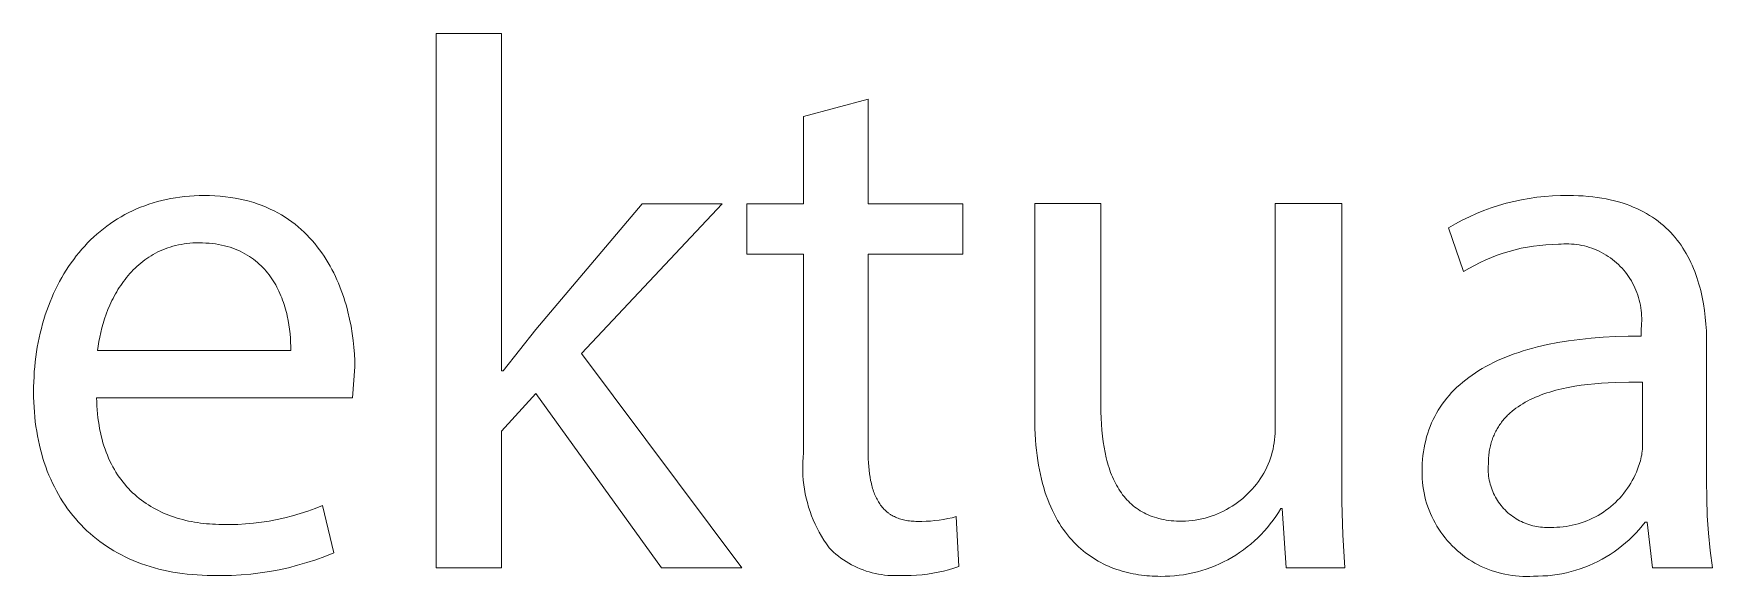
# Model space of a CAD drawing. Header units: millimetres. Extents: x 373 to 3451, y -552 to 1598.
# Drawn here: x 3123.8 to 3192.6, y -500.7 to -478.5 of the extents above; entities that cross this region are included whole.
import ezdxf

# ---------------------------------------------------------------- set-up
doc = ezdxf.new("R2010")
doc.units = ezdxf.units.MM
doc.header["$MEASUREMENT"] = 0
doc.layers.add('Domyślny', color=7, linetype='Continuous', true_color=0x000000)

msp = doc.modelspace()

# ---------------------------------------------------------------- linework, layer by layer
at = {"layer": 'Domyślny', "color": 18, "lineweight": 15, "true_color": 0x000000}
for p, q in [((3140.306, -500.356), (3140.306, -478.475)), ((3140.306, -478.475), (3142.992, -478.475)), ((3142.992, -478.475), (3142.992, -492.29)), ((3155.35, -481.868), (3157.994, -481.161)), ((3157.994, -481.161), (3157.994, -485.445)), ((3155.35, -485.445), (3155.35, -481.868)), ((3129.26, -485.267), (3129.445, -485.23)), ((3129.445, -485.23), (3129.632, -485.197)), ((3129.632, -485.197), (3129.821, -485.17)), ((3129.821, -485.17), (3130.013, -485.147)), ((3130.013, -485.147), (3130.208, -485.129)), ((3130.208, -485.129), (3130.405, -485.116)), ((3130.405, -485.116), (3130.605, -485.108)), ((3130.605, -485.108), (3130.808, -485.106)), ((3130.808, -485.106), (3131.034, -485.109)), ((3131.034, -485.109), (3131.255, -485.118)), ((3131.255, -485.118), (3131.47, -485.134)), ((3131.47, -485.134), (3131.681, -485.155)), ((3131.681, -485.155), (3131.887, -485.182)), ((3131.887, -485.182), (3132.087, -485.214)), ((3132.087, -485.214), (3132.283, -485.252)), ((3132.283, -485.252), (3132.474, -485.295)), ((3184.742, -485.279), (3185.058, -485.222)), ((3185.058, -485.222), (3185.376, -485.176)), ((3185.376, -485.176), (3185.695, -485.142)), ((3185.695, -485.142), (3186.016, -485.118)), ((3186.016, -485.118), (3186.337, -485.106)), ((3186.337, -485.106), (3186.658, -485.105)), ((3186.658, -485.105), (3186.869, -485.107)), ((3186.869, -485.107), (3187.074, -485.114)), ((3187.074, -485.114), (3187.275, -485.125)), ((3187.275, -485.125), (3187.471, -485.141)), ((3187.471, -485.141), (3187.663, -485.16)), ((3187.663, -485.16), (3187.849, -485.184)), ((3187.849, -485.184), (3188.031, -485.212)), ((3188.031, -485.212), (3188.208, -485.245)), ((3188.208, -485.245), (3188.38, -485.281)), ((3127.414, -485.976), (3127.568, -485.89)), ((3127.568, -485.89), (3127.725, -485.808)), ((3127.725, -485.808), (3127.884, -485.73)), ((3127.884, -485.73), (3128.046, -485.657)), ((3128.046, -485.657), (3128.211, -485.588)), ((3128.211, -485.588), (3128.379, -485.523)), ((3128.379, -485.523), (3128.55, -485.463)), ((3128.55, -485.463), (3128.724, -485.407)), ((3128.724, -485.407), (3128.9, -485.356)), ((3128.9, -485.356), (3129.079, -485.309)), ((3129.079, -485.309), (3129.26, -485.267)), ((3132.474, -485.295), (3132.659, -485.344)), ((3132.659, -485.344), (3132.841, -485.397)), ((3132.841, -485.397), (3133.017, -485.456)), ((3133.017, -485.456), (3133.189, -485.519)), ((3133.189, -485.519), (3133.356, -485.587)), ((3133.356, -485.587), (3133.518, -485.66)), ((3133.518, -485.66), (3133.676, -485.737)), ((3133.676, -485.737), (3133.83, -485.818)), ((3133.83, -485.818), (3133.979, -485.903)), ((3133.979, -485.903), (3134.124, -485.993)), ((3144.385, -490.589), (3148.751, -485.444)), ((3152.021, -485.444), (3146.261, -491.573)), ((3148.751, -485.444), (3152.021, -485.444)), ((3153.033, -487.505), (3153.033, -485.445)), ((3153.033, -485.445), (3155.35, -485.445)), ((3157.994, -485.445), (3161.878, -485.445)), ((3161.878, -485.445), (3161.878, -487.505)), ((3164.815, -494.172), (3164.815, -485.44)), ((3164.815, -485.44), (3167.521, -485.44)), ((3167.521, -485.44), (3167.521, -493.701)), ((3174.665, -494.592), (3174.665, -485.44)), ((3174.665, -485.44), (3177.391, -485.44)), ((3177.391, -485.44), (3177.391, -496.294)), ((3182.609, -485.975), (3182.903, -485.844)), ((3182.903, -485.844), (3183.2, -485.723)), ((3183.2, -485.723), (3183.502, -485.613)), ((3183.502, -485.613), (3183.807, -485.513)), ((3183.807, -485.513), (3184.116, -485.424)), ((3184.116, -485.424), (3184.428, -485.346)), ((3184.428, -485.346), (3184.742, -485.279)), ((3188.38, -485.281), (3188.548, -485.321)), ((3188.548, -485.321), (3188.712, -485.365)), ((3188.712, -485.365), (3188.871, -485.412)), ((3188.871, -485.412), (3189.025, -485.463)), ((3189.025, -485.463), (3189.175, -485.518)), ((3189.175, -485.518), (3189.321, -485.577)), ((3189.321, -485.577), (3189.463, -485.638)), ((3189.463, -485.638), (3189.601, -485.704)), ((3189.601, -485.704), (3189.734, -485.772)), ((3189.734, -485.772), (3189.863, -485.844)), ((3189.863, -485.844), (3189.989, -485.919)), ((3189.989, -485.919), (3190.11, -485.997)), ((3126.421, -486.688), (3126.554, -486.575)), ((3126.554, -486.575), (3126.69, -486.465)), ((3126.69, -486.465), (3126.829, -486.359)), ((3126.829, -486.359), (3126.971, -486.258)), ((3126.971, -486.258), (3127.116, -486.16)), ((3127.116, -486.16), (3127.263, -486.066)), ((3127.263, -486.066), (3127.414, -485.976)), ((3134.124, -485.993), (3134.264, -486.086)), ((3134.264, -486.086), (3134.401, -486.183)), ((3134.401, -486.183), (3134.533, -486.284)), ((3134.533, -486.284), (3134.66, -486.388)), ((3134.66, -486.388), (3134.784, -486.495)), ((3134.784, -486.495), (3134.904, -486.606)), ((3134.904, -486.606), (3135.02, -486.719)), ((3181.759, -486.427), (3182.037, -486.266)), ((3182.374, -488.221), (3181.759, -486.427)), ((3182.037, -486.266), (3182.321, -486.116)), ((3182.321, -486.116), (3182.609, -485.975)), ((3190.11, -485.997), (3190.227, -486.078)), ((3190.227, -486.078), (3190.341, -486.162)), ((3190.341, -486.162), (3190.451, -486.248)), ((3190.451, -486.248), (3190.557, -486.338)), ((3190.557, -486.338), (3190.659, -486.43)), ((3190.659, -486.43), (3190.758, -486.525)), ((3190.758, -486.525), (3190.853, -486.623)), ((3190.853, -486.623), (3190.944, -486.723)), ((3125.689, -487.441), (3125.803, -487.307)), ((3125.803, -487.307), (3125.92, -487.176)), ((3125.92, -487.176), (3126.041, -487.049)), ((3126.041, -487.049), (3126.164, -486.925)), ((3126.164, -486.925), (3126.291, -486.805)), ((3126.291, -486.805), (3126.421, -486.688)), ((3129.217, -487.288), (3129.116, -487.329)), ((3129.321, -487.25), (3129.217, -487.288)), ((3129.427, -487.216), (3129.321, -487.25)), ((3129.534, -487.184), (3129.427, -487.216)), ((3129.644, -487.155), (3129.534, -487.184)), ((3129.756, -487.129), (3129.644, -487.155)), ((3129.871, -487.107), (3129.756, -487.129)), ((3129.987, -487.088), (3129.871, -487.107)), ((3130.106, -487.072), (3129.987, -487.088)), ((3130.227, -487.059), (3130.106, -487.072)), ((3130.35, -487.05), (3130.227, -487.059)), ((3130.475, -487.045), (3130.35, -487.05)), ((3130.603, -487.043), (3130.475, -487.045)), ((3130.744, -487.045), (3130.603, -487.043)), ((3130.882, -487.051), (3130.744, -487.045)), ((3131.017, -487.06), (3130.882, -487.051)), ((3131.149, -487.073), (3131.017, -487.06)), ((3131.277, -487.09), (3131.149, -487.073)), ((3131.402, -487.111), (3131.277, -487.09)), ((3131.524, -487.135), (3131.402, -487.111)), ((3131.643, -487.162), (3131.524, -487.135)), ((3131.758, -487.192), (3131.643, -487.162)), ((3131.871, -487.226), (3131.758, -487.192)), ((3131.98, -487.262), (3131.871, -487.226)), ((3132.087, -487.302), (3131.98, -487.262)), ((3132.19, -487.345), (3132.087, -487.302)), ((3135.02, -486.719), (3135.131, -486.836)), ((3135.131, -486.836), (3135.239, -486.955)), ((3135.239, -486.955), (3135.343, -487.078)), ((3135.343, -487.078), (3135.443, -487.202)), ((3135.443, -487.202), (3135.54, -487.329)), ((3184.735, -487.268), (3184.486, -487.326)), ((3184.986, -487.219), (3184.735, -487.268)), ((3185.238, -487.178), (3184.986, -487.219)), ((3185.492, -487.147), (3185.238, -487.178)), ((3185.747, -487.123), (3185.492, -487.147)), ((3186.002, -487.109), (3185.747, -487.123)), ((3186.258, -487.103), (3186.002, -487.109)), ((3186.365, -487.094), (3186.258, -487.103)), ((3186.471, -487.088), (3186.365, -487.094)), ((3186.578, -487.085), (3186.471, -487.088)), ((3186.685, -487.087), (3186.578, -487.085)), ((3186.792, -487.092), (3186.685, -487.087)), ((3186.899, -487.101), (3186.792, -487.092)), ((3187.005, -487.113), (3186.899, -487.101)), ((3187.111, -487.129), (3187.005, -487.113)), ((3187.216, -487.149), (3187.111, -487.129)), ((3187.32, -487.173), (3187.216, -487.149)), ((3187.423, -487.2), (3187.32, -487.173)), ((3187.526, -487.231), (3187.423, -487.2)), ((3187.627, -487.265), (3187.526, -487.231)), ((3187.727, -487.303), (3187.627, -487.265)), ((3187.826, -487.344), (3187.727, -487.303)), ((3190.944, -486.723), (3191.032, -486.825)), ((3191.032, -486.825), (3191.117, -486.93)), ((3191.117, -486.93), (3191.198, -487.037)), ((3191.198, -487.037), (3191.276, -487.146)), ((3191.276, -487.146), (3191.35, -487.257)), ((3191.35, -487.257), (3191.422, -487.371)), ((3125.264, -488.01), (3125.365, -487.863)), ((3125.365, -487.863), (3125.47, -487.72)), ((3125.47, -487.72), (3125.577, -487.579)), ((3125.577, -487.579), (3125.689, -487.441)), ((3128.137, -487.94), (3128.059, -488.009)), ((3128.215, -487.873), (3128.137, -487.94)), ((3128.296, -487.808), (3128.215, -487.873)), ((3128.379, -487.746), (3128.296, -487.808)), ((3128.464, -487.685), (3128.379, -487.746)), ((3128.551, -487.627), (3128.464, -487.685)), ((3128.64, -487.571), (3128.551, -487.627)), ((3128.731, -487.517), (3128.64, -487.571)), ((3128.824, -487.466), (3128.731, -487.517)), ((3128.919, -487.418), (3128.824, -487.466)), ((3129.017, -487.372), (3128.919, -487.418)), ((3129.116, -487.329), (3129.017, -487.372)), ((3132.291, -487.39), (3132.19, -487.345)), ((3132.388, -487.438), (3132.291, -487.39)), ((3132.483, -487.489), (3132.388, -487.438)), ((3132.575, -487.543), (3132.483, -487.489)), ((3132.664, -487.599), (3132.575, -487.543)), ((3132.751, -487.657), (3132.664, -487.599)), ((3132.834, -487.718), (3132.751, -487.657)), ((3132.915, -487.781), (3132.834, -487.718)), ((3132.994, -487.847), (3132.915, -487.781)), ((3133.07, -487.914), (3132.994, -487.847)), ((3133.143, -487.983), (3133.07, -487.914)), ((3133.213, -488.055), (3133.143, -487.983)), ((3135.54, -487.329), (3135.633, -487.459)), ((3135.633, -487.459), (3135.722, -487.59)), ((3135.722, -487.59), (3135.808, -487.723)), ((3135.808, -487.723), (3135.89, -487.859)), ((3135.89, -487.859), (3135.969, -487.996)), ((3135.969, -487.996), (3136.044, -488.134)), ((3155.35, -487.505), (3153.033, -487.505)), ((3155.35, -495.643), (3155.35, -487.505)), ((3161.878, -487.505), (3157.994, -487.505)), ((3157.994, -487.505), (3157.994, -495.55)), ((3182.817, -487.966), (3182.593, -488.089)), ((3183.046, -487.85), (3182.817, -487.966)), ((3183.278, -487.742), (3183.046, -487.85)), ((3183.513, -487.643), (3183.278, -487.742)), ((3183.752, -487.551), (3183.513, -487.643)), ((3183.994, -487.468), (3183.752, -487.551)), ((3184.238, -487.393), (3183.994, -487.468)), ((3184.486, -487.326), (3184.238, -487.393)), ((3187.923, -487.389), (3187.826, -487.344)), ((3188.019, -487.437), (3187.923, -487.389)), ((3188.113, -487.488), (3188.019, -487.437)), ((3188.205, -487.543), (3188.113, -487.488)), ((3188.295, -487.6), (3188.205, -487.543)), ((3188.383, -487.661), (3188.295, -487.6)), ((3188.468, -487.725), (3188.383, -487.661)), ((3188.552, -487.792), (3188.468, -487.725)), ((3188.633, -487.861), (3188.552, -487.792)), ((3188.712, -487.934), (3188.633, -487.861)), ((3188.788, -488.009), (3188.712, -487.934)), ((3191.422, -487.371), (3191.49, -487.486)), ((3191.49, -487.486), (3191.555, -487.603)), ((3191.555, -487.603), (3191.617, -487.722)), ((3191.617, -487.722), (3191.676, -487.843)), ((3191.676, -487.843), (3191.732, -487.965)), ((3191.732, -487.965), (3191.785, -488.089)), ((3124.806, -488.79), (3124.891, -488.628)), ((3124.891, -488.628), (3124.979, -488.47)), ((3124.979, -488.47), (3125.071, -488.314)), ((3125.071, -488.314), (3125.165, -488.16)), ((3125.165, -488.16), (3125.264, -488.01)), ((3127.513, -488.621), (3127.453, -488.704)), ((3127.574, -488.539), (3127.513, -488.621)), ((3127.638, -488.459), (3127.574, -488.539)), ((3127.703, -488.38), (3127.638, -488.459)), ((3127.771, -488.302), (3127.703, -488.38)), ((3127.84, -488.226), (3127.771, -488.302)), ((3127.911, -488.152), (3127.84, -488.226)), ((3127.984, -488.08), (3127.911, -488.152)), ((3128.059, -488.009), (3127.984, -488.08)), ((3133.281, -488.128), (3133.213, -488.055)), ((3133.347, -488.203), (3133.281, -488.128)), ((3133.41, -488.279), (3133.347, -488.203)), ((3133.471, -488.357), (3133.41, -488.279)), ((3133.529, -488.437), (3133.471, -488.357)), ((3133.585, -488.518), (3133.529, -488.437)), ((3133.639, -488.601), (3133.585, -488.518)), ((3133.691, -488.684), (3133.639, -488.601)), ((3133.74, -488.769), (3133.691, -488.684)), ((3136.044, -488.134), (3136.116, -488.275)), ((3136.116, -488.275), (3136.184, -488.416)), ((3136.184, -488.416), (3136.25, -488.559)), ((3136.25, -488.559), (3136.312, -488.702)), ((3182.593, -488.089), (3182.374, -488.221)), ((3188.862, -488.086), (3188.788, -488.009)), ((3188.932, -488.167), (3188.862, -488.086)), ((3189, -488.249), (3188.932, -488.167)), ((3189.065, -488.334), (3189, -488.249)), ((3189.127, -488.421), (3189.065, -488.334)), ((3189.186, -488.511), (3189.127, -488.421)), ((3189.242, -488.602), (3189.186, -488.511)), ((3189.295, -488.695), (3189.242, -488.602)), ((3191.785, -488.089), (3191.835, -488.215)), ((3191.835, -488.215), (3191.883, -488.342)), ((3191.883, -488.342), (3191.927, -488.47)), ((3191.927, -488.47), (3191.969, -488.6)), ((3191.969, -488.6), (3192.009, -488.731)), ((3124.501, -489.464), (3124.572, -489.292)), ((3124.572, -489.292), (3124.647, -489.122)), ((3124.647, -489.122), (3124.725, -488.955)), ((3124.725, -488.955), (3124.806, -488.79)), ((3127.084, -489.317), (3127.038, -489.408)), ((3127.131, -489.227), (3127.084, -489.317)), ((3127.18, -489.137), (3127.131, -489.227)), ((3127.231, -489.049), (3127.18, -489.137)), ((3127.284, -488.961), (3127.231, -489.049)), ((3127.338, -488.874), (3127.284, -488.961)), ((3127.395, -488.789), (3127.338, -488.874)), ((3127.453, -488.704), (3127.395, -488.789)), ((3133.787, -488.855), (3133.74, -488.769)), ((3133.832, -488.942), (3133.787, -488.855)), ((3133.874, -489.03), (3133.832, -488.942)), ((3133.915, -489.119), (3133.874, -489.03)), ((3133.954, -489.209), (3133.915, -489.119)), ((3133.99, -489.299), (3133.954, -489.209)), ((3134.025, -489.39), (3133.99, -489.299)), ((3136.312, -488.702), (3136.371, -488.847)), ((3136.371, -488.847), (3136.427, -488.993)), ((3136.427, -488.993), (3136.479, -489.139)), ((3136.479, -489.139), (3136.529, -489.286)), ((3136.529, -489.286), (3136.576, -489.433)), ((3189.344, -488.79), (3189.295, -488.695)), ((3189.39, -488.887), (3189.344, -488.79)), ((3189.432, -488.985), (3189.39, -488.887)), ((3189.472, -489.084), (3189.432, -488.985)), ((3189.507, -489.185), (3189.472, -489.084)), ((3189.539, -489.287), (3189.507, -489.185)), ((3189.568, -489.39), (3189.539, -489.287)), ((3192.009, -488.731), (3192.045, -488.863)), ((3192.045, -488.863), (3192.08, -488.996)), ((3192.08, -488.996), (3192.111, -489.13)), ((3192.111, -489.13), (3192.141, -489.265)), ((3192.141, -489.265), (3192.168, -489.401)), ((3124.251, -490.178), (3124.308, -489.996)), ((3124.308, -489.996), (3124.369, -489.816)), ((3124.369, -489.816), (3124.433, -489.639)), ((3124.433, -489.639), (3124.501, -489.464)), ((3126.801, -489.966), (3126.735, -490.154)), ((3126.873, -489.778), (3126.801, -489.966)), ((3126.952, -489.592), (3126.873, -489.778)), ((3126.994, -489.5), (3126.952, -489.592)), ((3127.038, -489.408), (3126.994, -489.5)), ((3134.058, -489.481), (3134.025, -489.39)), ((3134.088, -489.573), (3134.058, -489.481)), ((3134.117, -489.665), (3134.088, -489.573)), ((3134.144, -489.757), (3134.117, -489.665)), ((3134.169, -489.85), (3134.144, -489.757)), ((3134.193, -489.942), (3134.169, -489.85)), ((3134.215, -490.035), (3134.193, -489.942)), ((3134.253, -490.22), (3134.215, -490.035)), ((3136.576, -489.433), (3136.62, -489.58)), ((3136.62, -489.58), (3136.661, -489.727)), ((3136.661, -489.727), (3136.7, -489.875)), ((3136.7, -489.875), (3136.768, -490.169)), ((3189.593, -489.494), (3189.568, -489.39)), ((3189.614, -489.599), (3189.593, -489.494)), ((3189.632, -489.704), (3189.614, -489.599)), ((3189.646, -489.81), (3189.632, -489.704)), ((3189.656, -489.917), (3189.646, -489.81)), ((3189.663, -490.024), (3189.656, -489.917)), ((3189.666, -490.131), (3189.663, -490.024)), ((3192.168, -489.401), (3192.192, -489.538)), ((3192.192, -489.538), (3192.235, -489.814)), ((3192.235, -489.814), (3192.268, -490.091)), ((3124.057, -490.929), (3124.1, -490.738)), ((3124.1, -490.738), (3124.147, -490.549)), ((3124.147, -490.549), (3124.197, -490.363)), ((3124.197, -490.363), (3124.251, -490.178)), ((3126.577, -490.719), (3126.536, -490.905)), ((3126.623, -490.531), (3126.577, -490.719)), ((3126.676, -490.343), (3126.623, -490.531)), ((3126.735, -490.154), (3126.676, -490.343)), ((3134.285, -490.404), (3134.253, -490.22)), ((3134.31, -490.586), (3134.285, -490.404)), ((3134.33, -490.766), (3134.31, -490.586)), ((3136.768, -490.169), (3136.826, -490.462)), ((3136.826, -490.462), (3136.874, -490.753)), ((3143.053, -492.29), (3144.385, -490.589)), ((3189.64, -490.557), (3189.652, -490.451)), ((3189.64, -490.865), (3189.64, -490.557)), ((3189.652, -490.451), (3189.66, -490.344)), ((3189.66, -490.344), (3189.665, -490.237)), ((3189.665, -490.237), (3189.666, -490.131)), ((3192.268, -490.091), (3192.294, -490.371)), ((3192.294, -490.371), (3192.312, -490.651)), ((3192.312, -490.651), (3192.322, -490.932)), ((3123.95, -491.514), (3123.982, -491.317)), ((3123.982, -491.317), (3124.018, -491.122)), ((3124.018, -491.122), (3124.057, -490.929)), ((3126.474, -491.271), (3126.452, -491.45)), ((3126.502, -491.09), (3126.474, -491.271)), ((3126.536, -490.905), (3126.502, -491.09)), ((3134.344, -490.943), (3134.33, -490.766)), ((3134.352, -491.117), (3134.344, -490.943)), ((3134.355, -491.286), (3134.352, -491.117)), ((3134.354, -491.45), (3134.355, -491.286)), ((3136.874, -490.753), (3136.913, -491.039)), ((3136.913, -491.039), (3136.942, -491.321)), ((3136.942, -491.321), (3136.962, -491.597)), ((3184.818, -491.47), (3185.008, -491.413)), ((3185.008, -491.413), (3185.202, -491.358)), ((3185.202, -491.358), (3185.4, -491.307)), ((3185.4, -491.307), (3185.809, -491.212)), ((3185.809, -491.212), (3186.233, -491.129)), ((3186.233, -491.129), (3186.674, -491.057)), ((3186.674, -491.057), (3187.13, -490.996)), ((3187.13, -490.996), (3187.601, -490.947)), ((3187.601, -490.947), (3188.088, -490.909)), ((3188.088, -490.909), (3188.59, -490.882)), ((3188.59, -490.882), (3189.108, -490.868)), ((3189.108, -490.868), (3189.64, -490.865)), ((3192.322, -490.932), (3192.325, -491.213)), ((3192.325, -491.213), (3192.325, -496.789)), ((3123.859, -492.319), (3123.876, -492.115)), ((3123.876, -492.115), (3123.897, -491.913)), ((3123.897, -491.913), (3123.922, -491.713)), ((3123.922, -491.713), (3123.95, -491.514)), ((3126.452, -491.45), (3134.354, -491.45)), ((3136.978, -492.126), (3136.885, -493.387)), ((3136.962, -491.597), (3136.974, -491.865)), ((3136.974, -491.865), (3136.978, -492.126)), ((3146.261, -491.573), (3152.82, -500.356)), ((3183.141, -492.19), (3183.29, -492.106)), ((3183.29, -492.106), (3183.443, -492.024)), ((3183.443, -492.024), (3183.601, -491.945)), ((3183.601, -491.945), (3183.762, -491.869)), ((3183.762, -491.869), (3183.928, -491.796)), ((3183.928, -491.796), (3184.098, -491.725)), ((3184.098, -491.725), (3184.272, -491.657)), ((3184.272, -491.657), (3184.45, -491.592)), ((3184.45, -491.592), (3184.632, -491.529)), ((3184.632, -491.529), (3184.818, -491.47)), ((3123.83, -492.941), (3123.836, -492.732)), ((3123.836, -492.732), (3123.846, -492.525)), ((3123.846, -492.525), (3123.859, -492.319)), ((3142.992, -492.29), (3143.053, -492.29)), ((3182.217, -492.853), (3182.336, -492.75)), ((3182.336, -492.75), (3182.46, -492.65)), ((3182.46, -492.65), (3182.587, -492.553)), ((3182.587, -492.553), (3182.719, -492.458)), ((3182.719, -492.458), (3182.856, -492.366)), ((3182.856, -492.366), (3182.996, -492.276)), ((3182.996, -492.276), (3183.141, -492.19)), ((3187.741, -492.813), (3187.466, -492.842)), ((3188.019, -492.789), (3187.741, -492.813)), ((3188.299, -492.771), (3188.019, -492.789)), ((3188.58, -492.758), (3188.299, -492.771)), ((3189.143, -492.746), (3188.58, -492.758)), ((3189.702, -492.75), (3189.143, -492.746)), ((3189.702, -495.333), (3189.702, -492.75)), ((3123.828, -493.151), (3123.83, -492.941)), ((3123.83, -493.361), (3123.828, -493.151)), ((3123.836, -493.568), (3123.83, -493.361)), ((3126.411, -493.387), (3126.415, -493.557)), ((3136.885, -493.387), (3126.411, -493.387)), ((3144.385, -493.213), (3142.992, -494.75)), ((3149.53, -500.356), (3144.385, -493.213)), ((3181.592, -493.523), (3181.685, -493.405)), ((3181.685, -493.405), (3181.783, -493.289)), ((3181.783, -493.289), (3181.885, -493.176)), ((3181.885, -493.176), (3181.991, -493.066)), ((3181.991, -493.066), (3182.102, -492.958)), ((3182.102, -492.958), (3182.217, -492.853)), ((3185.105, -493.465), (3185, -493.519)), ((3185.212, -493.414), (3185.105, -493.465)), ((3185.322, -493.366), (3185.212, -493.414)), ((3185.434, -493.319), (3185.322, -493.366)), ((3185.549, -493.275), (3185.434, -493.319)), ((3185.665, -493.233), (3185.549, -493.275)), ((3185.783, -493.193), (3185.665, -493.233)), ((3185.904, -493.155), (3185.783, -493.193)), ((3186.026, -493.118), (3185.904, -493.155)), ((3186.15, -493.084), (3186.026, -493.118)), ((3186.402, -493.022), (3186.15, -493.084)), ((3186.661, -492.967), (3186.402, -493.022)), ((3186.925, -492.918), (3186.661, -492.967)), ((3187.193, -492.877), (3186.925, -492.918)), ((3187.466, -492.842), (3187.193, -492.877)), ((3123.846, -493.773), (3123.836, -493.568)), ((3123.86, -493.975), (3123.846, -493.773)), ((3123.878, -494.176), (3123.86, -493.975)), ((3123.9, -494.374), (3123.878, -494.176)), ((3126.415, -493.557), (3126.423, -493.725)), ((3126.423, -493.725), (3126.433, -493.889)), ((3126.433, -493.889), (3126.447, -494.05)), ((3126.447, -494.05), (3126.464, -494.208)), ((3164.824, -494.651), (3164.815, -494.172)), ((3167.521, -493.701), (3167.524, -493.963)), ((3167.524, -493.963), (3167.531, -494.22)), ((3181.126, -494.285), (3181.193, -494.152)), ((3181.193, -494.152), (3181.264, -494.021)), ((3181.264, -494.021), (3181.339, -493.893)), ((3181.339, -493.893), (3181.419, -493.767)), ((3181.419, -493.767), (3181.503, -493.644)), ((3181.503, -493.644), (3181.592, -493.523)), ((3184.1, -494.185), (3184.064, -494.226)), ((3184.138, -494.146), (3184.1, -494.185)), ((3184.177, -494.107), (3184.138, -494.146)), ((3184.216, -494.069), (3184.177, -494.107)), ((3184.256, -494.032), (3184.216, -494.069)), ((3184.297, -493.995), (3184.256, -494.032)), ((3184.339, -493.959), (3184.297, -493.995)), ((3184.381, -493.923), (3184.339, -493.959)), ((3184.424, -493.888), (3184.381, -493.923)), ((3184.513, -493.82), (3184.424, -493.888)), ((3184.605, -493.755), (3184.513, -493.82)), ((3184.7, -493.692), (3184.605, -493.755)), ((3184.797, -493.632), (3184.7, -493.692)), ((3184.897, -493.574), (3184.797, -493.632)), ((3185, -493.519), (3184.897, -493.574)), ((3123.925, -494.57), (3123.9, -494.374)), ((3123.955, -494.763), (3123.925, -494.57)), ((3123.988, -494.954), (3123.955, -494.763)), ((3126.464, -494.208), (3126.484, -494.363)), ((3126.484, -494.363), (3126.508, -494.514)), ((3126.508, -494.514), (3126.534, -494.663)), ((3126.534, -494.663), (3126.564, -494.809)), ((3126.564, -494.809), (3126.596, -494.952)), ((3142.992, -494.75), (3142.992, -500.356)), ((3164.834, -494.881), (3164.824, -494.651)), ((3167.531, -494.22), (3167.544, -494.471)), ((3167.544, -494.471), (3167.563, -494.717)), ((3167.563, -494.717), (3167.587, -494.956)), ((3174.65, -494.979), (3174.659, -494.851)), ((3174.659, -494.851), (3174.664, -494.721)), ((3174.664, -494.721), (3174.665, -494.592)), ((3180.861, -494.989), (3180.905, -494.843)), ((3180.905, -494.843), (3180.953, -494.7)), ((3180.953, -494.7), (3181.006, -494.559)), ((3181.006, -494.559), (3181.064, -494.421)), ((3181.064, -494.421), (3181.126, -494.285)), ((3183.642, -494.863), (3183.62, -494.914)), ((3183.666, -494.812), (3183.642, -494.863)), ((3183.691, -494.763), (3183.666, -494.812)), ((3183.717, -494.714), (3183.691, -494.763)), ((3183.744, -494.666), (3183.717, -494.714)), ((3183.772, -494.619), (3183.744, -494.666)), ((3183.801, -494.572), (3183.772, -494.619)), ((3183.83, -494.526), (3183.801, -494.572)), ((3183.861, -494.481), (3183.83, -494.526)), ((3183.893, -494.437), (3183.861, -494.481)), ((3183.925, -494.393), (3183.893, -494.437)), ((3183.958, -494.35), (3183.925, -494.393)), ((3183.993, -494.308), (3183.958, -494.35)), ((3184.028, -494.266), (3183.993, -494.308)), ((3184.064, -494.226), (3184.028, -494.266)), ((3124.025, -495.142), (3123.988, -494.954)), ((3124.066, -495.328), (3124.025, -495.142)), ((3124.111, -495.511), (3124.066, -495.328)), ((3124.16, -495.692), (3124.111, -495.511)), ((3126.596, -494.952), (3126.631, -495.091)), ((3126.631, -495.091), (3126.669, -495.228)), ((3126.669, -495.228), (3126.71, -495.362)), ((3126.71, -495.362), (3126.754, -495.492)), ((3126.754, -495.492), (3126.801, -495.62)), ((3157.994, -495.55), (3157.995, -495.721)), ((3164.848, -495.107), (3164.834, -494.881)), ((3164.865, -495.326), (3164.848, -495.107)), ((3164.887, -495.541), (3164.865, -495.326)), ((3164.912, -495.75), (3164.887, -495.541)), ((3167.587, -494.956), (3167.617, -495.189)), ((3167.617, -495.189), (3167.653, -495.415)), ((3167.653, -495.415), (3167.694, -495.635)), ((3174.542, -495.616), (3174.572, -495.49)), ((3174.572, -495.49), (3174.598, -495.363)), ((3174.598, -495.363), (3174.619, -495.236)), ((3174.619, -495.236), (3174.637, -495.108)), ((3174.637, -495.108), (3174.65, -494.979)), ((3180.731, -495.596), (3180.756, -495.441)), ((3180.756, -495.441), (3180.787, -495.288)), ((3180.787, -495.288), (3180.822, -495.137)), ((3180.822, -495.137), (3180.861, -494.989)), ((3183.437, -495.527), (3183.427, -495.587)), ((3183.448, -495.467), (3183.437, -495.527)), ((3183.46, -495.408), (3183.448, -495.467)), ((3183.474, -495.35), (3183.46, -495.408)), ((3183.488, -495.293), (3183.474, -495.35)), ((3183.504, -495.236), (3183.488, -495.293)), ((3183.52, -495.18), (3183.504, -495.236)), ((3183.538, -495.126), (3183.52, -495.18)), ((3183.557, -495.071), (3183.538, -495.126)), ((3183.577, -495.018), (3183.557, -495.071)), ((3183.598, -494.965), (3183.577, -495.018)), ((3183.62, -494.914), (3183.598, -494.965)), ((3189.687, -495.573), (3189.694, -495.493)), ((3189.694, -495.493), (3189.699, -495.413)), ((3189.699, -495.413), (3189.702, -495.333)), ((3124.212, -495.87), (3124.16, -495.692)), ((3124.268, -496.046), (3124.212, -495.87)), ((3124.328, -496.219), (3124.268, -496.046)), ((3124.391, -496.389), (3124.328, -496.219)), ((3126.801, -495.62), (3126.85, -495.745)), ((3126.85, -495.745), (3126.902, -495.867)), ((3126.902, -495.867), (3126.956, -495.986)), ((3126.956, -495.986), (3127.014, -496.102)), ((3127.014, -496.102), (3127.073, -496.216)), ((3127.073, -496.216), (3127.135, -496.326)), ((3155.317, -496.203), (3155.322, -496.016)), ((3155.319, -496.39), (3155.317, -496.203)), ((3155.322, -496.016), (3155.333, -495.829)), ((3155.333, -495.829), (3155.35, -495.643)), ((3157.995, -495.721), (3158, -495.887)), ((3158, -495.887), (3158.008, -496.048)), ((3158.008, -496.048), (3158.019, -496.205)), ((3158.019, -496.205), (3158.034, -496.356)), ((3164.941, -495.953), (3164.912, -495.75)), ((3164.973, -496.152), (3164.941, -495.953)), ((3165.009, -496.345), (3164.973, -496.152)), ((3167.694, -495.635), (3167.742, -495.848)), ((3167.742, -495.848), (3167.768, -495.952)), ((3167.768, -495.952), (3167.796, -496.055)), ((3167.796, -496.055), (3167.826, -496.155)), ((3167.826, -496.155), (3167.857, -496.253)), ((3174.258, -496.354), (3174.319, -496.233)), ((3174.319, -496.233), (3174.376, -496.111)), ((3174.376, -496.111), (3174.429, -495.986)), ((3174.429, -495.986), (3174.471, -495.864)), ((3174.471, -495.864), (3174.509, -495.74)), ((3174.509, -495.74), (3174.542, -495.616)), ((3180.672, -496.409), (3180.675, -496.242)), ((3180.675, -496.242), (3180.682, -496.077)), ((3180.682, -496.077), (3180.694, -495.914)), ((3180.694, -495.914), (3180.71, -495.754)), ((3180.71, -495.754), (3180.731, -495.596)), ((3183.383, -496.184), (3183.381, -496.267)), ((3183.388, -496.102), (3183.383, -496.184)), ((3183.389, -496.035), (3183.388, -496.102)), ((3183.391, -495.968), (3183.389, -496.035)), ((3183.394, -495.903), (3183.391, -495.968)), ((3183.398, -495.838), (3183.394, -495.903)), ((3183.404, -495.774), (3183.398, -495.838)), ((3183.41, -495.711), (3183.404, -495.774)), ((3183.418, -495.649), (3183.41, -495.711)), ((3183.427, -495.587), (3183.418, -495.649)), ((3189.495, -496.313), (3189.538, -496.194)), ((3189.538, -496.194), (3189.565, -496.119)), ((3189.565, -496.119), (3189.59, -496.043)), ((3189.59, -496.043), (3189.612, -495.966)), ((3189.612, -495.966), (3189.632, -495.888)), ((3189.632, -495.888), (3189.65, -495.81)), ((3189.65, -495.81), (3189.665, -495.731)), ((3189.665, -495.731), (3189.677, -495.652)), ((3189.677, -495.652), (3189.687, -495.573)), ((3124.458, -496.556), (3124.391, -496.389)), ((3124.529, -496.721), (3124.458, -496.556)), ((3124.603, -496.883), (3124.529, -496.721)), ((3124.681, -497.042), (3124.603, -496.883)), ((3127.135, -496.326), (3127.2, -496.434)), ((3127.2, -496.434), (3127.267, -496.538)), ((3127.267, -496.538), (3127.336, -496.64)), ((3127.336, -496.64), (3127.408, -496.739)), ((3127.408, -496.739), (3127.482, -496.836)), ((3127.482, -496.836), (3127.558, -496.929)), ((3127.558, -496.929), (3127.636, -497.02)), ((3155.327, -496.577), (3155.319, -496.39)), ((3155.342, -496.763), (3155.327, -496.577)), ((3155.362, -496.949), (3155.342, -496.763)), ((3158.034, -496.356), (3158.052, -496.503)), ((3158.052, -496.503), (3158.074, -496.645)), ((3158.074, -496.645), (3158.099, -496.782)), ((3158.099, -496.782), (3158.113, -496.849)), ((3158.113, -496.849), (3158.128, -496.914)), ((3158.128, -496.914), (3158.144, -496.978)), ((3165.048, -496.533), (3165.009, -496.345)), ((3165.09, -496.715), (3165.048, -496.533)), ((3165.136, -496.893), (3165.09, -496.715)), ((3165.184, -497.066), (3165.136, -496.893)), ((3167.857, -496.253), (3167.889, -496.35)), ((3167.889, -496.35), (3167.924, -496.445)), ((3167.924, -496.445), (3167.96, -496.538)), ((3167.96, -496.538), (3167.998, -496.629)), ((3167.998, -496.629), (3168.037, -496.718)), ((3168.037, -496.718), (3168.078, -496.805)), ((3168.078, -496.805), (3168.121, -496.89)), ((3168.121, -496.89), (3168.166, -496.974)), ((3173.807, -497.026), (3173.891, -496.921)), ((3173.891, -496.921), (3173.972, -496.813)), ((3173.972, -496.813), (3174.049, -496.702)), ((3174.049, -496.702), (3174.123, -496.588)), ((3174.123, -496.588), (3174.192, -496.472)), ((3174.192, -496.472), (3174.258, -496.354)), ((3177.391, -496.294), (3177.394, -497.647)), ((3180.673, -496.556), (3180.672, -496.409)), ((3180.679, -496.702), (3180.673, -496.556)), ((3180.691, -496.848), (3180.679, -496.702)), ((3180.707, -496.994), (3180.691, -496.848)), ((3183.381, -496.267), (3183.381, -496.349)), ((3183.381, -496.349), (3183.384, -496.432)), ((3183.384, -496.432), (3183.39, -496.514)), ((3183.39, -496.514), (3183.399, -496.596)), ((3183.399, -496.596), (3183.411, -496.678)), ((3183.411, -496.678), (3183.425, -496.759)), ((3183.425, -496.759), (3183.442, -496.84)), ((3183.442, -496.84), (3183.462, -496.92)), ((3183.462, -496.92), (3183.485, -496.999)), ((3189.153, -496.991), (3189.22, -496.883)), ((3189.22, -496.883), (3189.282, -496.773)), ((3189.282, -496.773), (3189.341, -496.661)), ((3189.341, -496.661), (3189.396, -496.547)), ((3189.396, -496.547), (3189.447, -496.431)), ((3189.447, -496.431), (3189.495, -496.313)), ((3192.325, -496.789), (3192.326, -497.504)), ((3124.763, -497.198), (3124.681, -497.042)), ((3124.848, -497.351), (3124.763, -497.198)), ((3124.936, -497.501), (3124.848, -497.351)), ((3125.028, -497.648), (3124.936, -497.501)), ((3127.636, -497.02), (3127.717, -497.108)), ((3127.717, -497.108), (3127.799, -497.193)), ((3127.799, -497.193), (3127.884, -497.276)), ((3127.884, -497.276), (3127.97, -497.356)), ((3127.97, -497.356), (3128.059, -497.433)), ((3128.059, -497.433), (3128.149, -497.508)), ((3128.149, -497.508), (3128.241, -497.579)), ((3128.241, -497.579), (3128.336, -497.649)), ((3155.389, -497.135), (3155.362, -496.949)), ((3155.423, -497.319), (3155.389, -497.135)), ((3155.462, -497.502), (3155.423, -497.319)), ((3155.507, -497.683), (3155.462, -497.502)), ((3158.144, -496.978), (3158.161, -497.041)), ((3158.161, -497.041), (3158.179, -497.102)), ((3158.179, -497.102), (3158.198, -497.162)), ((3158.198, -497.162), (3158.218, -497.221)), ((3158.218, -497.221), (3158.239, -497.279)), ((3158.239, -497.279), (3158.261, -497.335)), ((3158.261, -497.335), (3158.284, -497.39)), ((3158.284, -497.39), (3158.308, -497.444)), ((3158.308, -497.444), (3158.333, -497.496)), ((3158.333, -497.496), (3158.359, -497.547)), ((3158.359, -497.547), (3158.386, -497.597)), ((3158.386, -497.597), (3158.414, -497.645)), ((3165.236, -497.234), (3165.184, -497.066)), ((3165.291, -497.397), (3165.236, -497.234)), ((3165.348, -497.555), (3165.291, -497.397)), ((3165.409, -497.709), (3165.348, -497.555)), ((3168.166, -496.974), (3168.212, -497.055)), ((3168.212, -497.055), (3168.26, -497.134)), ((3168.26, -497.134), (3168.31, -497.211)), ((3168.31, -497.211), (3168.362, -497.286)), ((3168.362, -497.286), (3168.416, -497.359)), ((3168.416, -497.359), (3168.471, -497.429)), ((3168.471, -497.429), (3168.529, -497.498)), ((3168.529, -497.498), (3168.588, -497.564)), ((3168.588, -497.564), (3168.65, -497.628)), ((3173.12, -497.675), (3173.227, -497.592)), ((3173.227, -497.592), (3173.332, -497.507)), ((3173.332, -497.507), (3173.433, -497.417)), ((3173.433, -497.417), (3173.532, -497.324)), ((3173.532, -497.324), (3173.627, -497.228)), ((3173.627, -497.228), (3173.718, -497.129)), ((3173.718, -497.129), (3173.807, -497.026)), ((3180.728, -497.139), (3180.707, -496.994)), ((3180.754, -497.283), (3180.728, -497.139)), ((3180.785, -497.426), (3180.754, -497.283)), ((3180.821, -497.568), (3180.785, -497.426)), ((3180.862, -497.709), (3180.821, -497.568)), ((3183.485, -496.999), (3183.511, -497.078)), ((3183.511, -497.078), (3183.539, -497.155)), ((3183.539, -497.155), (3183.57, -497.232)), ((3183.57, -497.232), (3183.603, -497.307)), ((3183.603, -497.307), (3183.639, -497.382)), ((3183.639, -497.382), (3183.678, -497.455)), ((3183.678, -497.455), (3183.719, -497.526)), ((3183.719, -497.526), (3183.762, -497.597)), ((3183.762, -497.597), (3183.808, -497.665)), ((3188.59, -497.674), (3188.68, -497.585)), ((3188.68, -497.585), (3188.768, -497.493)), ((3188.768, -497.493), (3188.851, -497.398)), ((3188.851, -497.398), (3188.932, -497.3)), ((3188.932, -497.3), (3189.009, -497.2)), ((3189.009, -497.2), (3189.083, -497.097)), ((3189.083, -497.097), (3189.153, -496.991)), ((3192.326, -497.504), (3192.35, -498.219)), ((3125.124, -497.792), (3125.028, -497.648)), ((3125.223, -497.933), (3125.124, -497.792)), ((3125.326, -498.071), (3125.223, -497.933)), ((3125.432, -498.206), (3125.326, -498.071)), ((3125.541, -498.337), (3125.432, -498.206)), ((3128.336, -497.649), (3128.432, -497.715)), ((3128.432, -497.715), (3128.529, -497.779)), ((3128.529, -497.779), (3128.629, -497.841)), ((3128.629, -497.841), (3128.73, -497.899)), ((3128.73, -497.899), (3128.832, -497.956)), ((3128.832, -497.956), (3128.936, -498.009)), ((3128.936, -498.009), (3129.042, -498.06)), ((3129.042, -498.06), (3129.149, -498.109)), ((3129.149, -498.109), (3129.258, -498.155)), ((3129.258, -498.155), (3129.368, -498.199)), ((3129.368, -498.199), (3129.479, -498.24)), ((3129.479, -498.24), (3129.592, -498.279)), ((3129.592, -498.279), (3129.706, -498.315)), ((3133.798, -498.379), (3134.115, -498.307)), ((3134.115, -498.307), (3134.43, -498.226)), ((3134.43, -498.226), (3134.741, -498.133)), ((3134.741, -498.133), (3135.05, -498.03)), ((3135.05, -498.03), (3135.355, -497.917)), ((3135.355, -497.917), (3135.656, -497.794)), ((3135.656, -497.794), (3136.117, -499.741)), ((3155.559, -497.863), (3155.507, -497.683)), ((3155.617, -498.041), (3155.559, -497.863)), ((3155.681, -498.217), (3155.617, -498.041)), ((3155.75, -498.39), (3155.681, -498.217)), ((3158.414, -497.645), (3158.444, -497.692)), ((3158.444, -497.692), (3158.474, -497.738)), ((3158.474, -497.738), (3158.506, -497.782)), ((3158.506, -497.782), (3158.538, -497.825)), ((3158.538, -497.825), (3158.572, -497.867)), ((3158.572, -497.867), (3158.607, -497.907)), ((3158.607, -497.907), (3158.643, -497.946)), ((3158.643, -497.946), (3158.68, -497.984)), ((3158.68, -497.984), (3158.719, -498.02)), ((3158.719, -498.02), (3158.739, -498.037)), ((3158.739, -498.037), (3158.759, -498.054)), ((3158.759, -498.054), (3158.779, -498.071)), ((3158.779, -498.071), (3158.8, -498.088)), ((3158.8, -498.088), (3158.82, -498.104)), ((3158.82, -498.104), (3158.842, -498.119)), ((3158.842, -498.119), (3158.863, -498.135)), ((3158.863, -498.135), (3158.885, -498.15)), ((3158.885, -498.15), (3158.907, -498.164)), ((3158.907, -498.164), (3158.929, -498.179)), ((3158.929, -498.179), (3158.952, -498.193)), ((3158.952, -498.193), (3158.975, -498.206)), ((3158.975, -498.206), (3159.022, -498.232)), ((3159.022, -498.232), (3159.07, -498.257)), ((3159.07, -498.257), (3159.12, -498.28)), ((3159.12, -498.28), (3159.171, -498.302)), ((3159.171, -498.302), (3159.223, -498.322)), ((3161.257, -498.338), (3161.43, -498.3)), ((3161.43, -498.3), (3161.601, -498.256)), ((3161.601, -498.256), (3161.714, -500.296)), ((3165.472, -497.858), (3165.409, -497.709)), ((3165.538, -498.002), (3165.472, -497.858)), ((3165.607, -498.142), (3165.538, -498.002)), ((3165.678, -498.277), (3165.607, -498.142)), ((3165.751, -498.408), (3165.678, -498.277)), ((3168.65, -497.628), (3168.713, -497.69)), ((3168.713, -497.69), (3168.778, -497.75)), ((3168.778, -497.75), (3168.845, -497.807)), ((3168.845, -497.807), (3168.914, -497.862)), ((3168.914, -497.862), (3168.985, -497.915)), ((3168.985, -497.915), (3169.058, -497.965)), ((3169.058, -497.965), (3169.133, -498.013)), ((3169.133, -498.013), (3169.21, -498.059)), ((3169.21, -498.059), (3169.29, -498.102)), ((3169.29, -498.102), (3169.371, -498.143)), ((3169.371, -498.143), (3169.454, -498.181)), ((3169.454, -498.181), (3169.54, -498.217)), ((3169.54, -498.217), (3169.627, -498.25)), ((3169.627, -498.25), (3169.717, -498.281)), ((3169.717, -498.281), (3169.809, -498.309)), ((3169.809, -498.309), (3169.903, -498.335)), ((3171.787, -498.315), (3171.917, -498.278)), ((3171.917, -498.278), (3172.046, -498.237)), ((3172.046, -498.237), (3172.173, -498.191)), ((3172.173, -498.191), (3172.299, -498.141)), ((3172.299, -498.141), (3172.423, -498.087)), ((3172.423, -498.087), (3172.545, -498.028)), ((3172.545, -498.028), (3172.664, -497.966)), ((3172.664, -497.966), (3172.782, -497.899)), ((3172.782, -497.899), (3172.897, -497.828)), ((3172.897, -497.828), (3173.01, -497.753)), ((3173.01, -497.753), (3173.12, -497.675)), ((3174.685, -498.246), (3174.575, -498.402)), ((3174.79, -498.086), (3174.685, -498.246)), ((3174.89, -497.923), (3174.79, -498.086)), ((3174.952, -497.923), (3174.89, -497.923)), ((3175.105, -500.352), (3174.952, -497.923)), ((3177.394, -497.647), (3177.435, -499.001)), ((3180.907, -497.848), (3180.862, -497.709)), ((3180.958, -497.986), (3180.907, -497.848)), ((3181.013, -498.121), (3180.958, -497.986)), ((3181.073, -498.255), (3181.013, -498.121)), ((3181.137, -498.387), (3181.073, -498.255)), ((3183.808, -497.665), (3183.856, -497.732)), ((3183.856, -497.732), (3183.906, -497.798)), ((3183.906, -497.798), (3183.959, -497.861)), ((3183.959, -497.861), (3184.014, -497.923)), ((3184.014, -497.923), (3184.071, -497.983)), ((3184.071, -497.983), (3184.13, -498.041)), ((3184.13, -498.041), (3184.19, -498.096)), ((3184.19, -498.096), (3184.253, -498.15)), ((3184.253, -498.15), (3184.318, -498.201)), ((3184.318, -498.201), (3184.384, -498.251)), ((3184.384, -498.251), (3184.452, -498.297)), ((3184.452, -498.297), (3184.521, -498.342)), ((3187.658, -498.322), (3187.77, -498.265)), ((3187.77, -498.265), (3187.881, -498.204)), ((3187.881, -498.204), (3187.99, -498.139)), ((3187.99, -498.139), (3188.097, -498.07)), ((3188.097, -498.07), (3188.201, -497.997)), ((3188.201, -497.997), (3188.302, -497.922)), ((3188.302, -497.922), (3188.401, -497.842)), ((3188.401, -497.842), (3188.497, -497.76)), ((3188.497, -497.76), (3188.59, -497.674)), ((3192.35, -498.219), (3192.398, -498.933)), ((3125.654, -498.466), (3125.541, -498.337)), ((3125.771, -498.591), (3125.654, -498.466)), ((3125.89, -498.713), (3125.771, -498.591)), ((3126.013, -498.831), (3125.89, -498.713)), ((3126.139, -498.946), (3126.013, -498.831)), ((3126.269, -499.058), (3126.139, -498.946)), ((3129.706, -498.315), (3129.821, -498.348)), ((3129.821, -498.348), (3129.937, -498.38)), ((3129.937, -498.38), (3130.055, -498.409)), ((3130.055, -498.409), (3130.173, -498.435)), ((3130.173, -498.435), (3130.293, -498.459)), ((3130.293, -498.459), (3130.413, -498.481)), ((3130.413, -498.481), (3130.535, -498.501)), ((3130.535, -498.501), (3130.657, -498.518)), ((3130.657, -498.518), (3130.78, -498.532)), ((3130.78, -498.532), (3130.904, -498.545)), ((3130.904, -498.545), (3131.029, -498.555)), ((3131.029, -498.555), (3131.155, -498.563)), ((3131.155, -498.563), (3131.281, -498.568)), ((3131.281, -498.568), (3131.408, -498.572)), ((3131.408, -498.572), (3131.535, -498.573)), ((3131.535, -498.573), (3131.861, -498.578)), ((3131.861, -498.578), (3132.186, -498.572)), ((3132.186, -498.572), (3132.51, -498.555)), ((3132.51, -498.555), (3132.834, -498.527)), ((3132.834, -498.527), (3133.157, -498.489)), ((3133.157, -498.489), (3133.478, -498.439)), ((3133.478, -498.439), (3133.798, -498.379)), ((3155.826, -498.562), (3155.75, -498.39)), ((3155.907, -498.73), (3155.826, -498.562)), ((3155.993, -498.896), (3155.907, -498.73)), ((3156.086, -499.059), (3155.993, -498.896)), ((3159.223, -498.322), (3159.276, -498.341)), ((3159.276, -498.341), (3159.331, -498.359)), ((3159.331, -498.359), (3159.387, -498.375)), ((3159.387, -498.375), (3159.445, -498.389)), ((3159.445, -498.389), (3159.503, -498.402)), ((3159.503, -498.402), (3159.563, -498.413)), ((3159.563, -498.413), (3159.625, -498.423)), ((3159.625, -498.423), (3159.688, -498.432)), ((3159.688, -498.432), (3159.752, -498.439)), ((3159.752, -498.439), (3159.818, -498.444)), ((3159.818, -498.444), (3159.885, -498.448)), ((3159.885, -498.448), (3159.953, -498.45)), ((3159.953, -498.45), (3160.023, -498.451)), ((3160.023, -498.451), (3160.2, -498.452)), ((3160.2, -498.452), (3160.378, -498.447)), ((3160.378, -498.447), (3160.555, -498.436)), ((3160.555, -498.436), (3160.731, -498.42)), ((3160.731, -498.42), (3160.907, -498.398)), ((3160.907, -498.398), (3161.082, -498.371)), ((3161.082, -498.371), (3161.257, -498.338)), ((3165.827, -498.535), (3165.751, -498.408)), ((3165.905, -498.657), (3165.827, -498.535)), ((3165.986, -498.775), (3165.905, -498.657)), ((3166.069, -498.888), (3165.986, -498.775)), ((3166.153, -498.998), (3166.069, -498.888)), ((3166.24, -499.104), (3166.153, -498.998)), ((3169.903, -498.335), (3170, -498.358)), ((3170, -498.358), (3170.098, -498.378)), ((3170.098, -498.378), (3170.199, -498.396)), ((3170.199, -498.396), (3170.302, -498.411)), ((3170.302, -498.411), (3170.408, -498.424)), ((3170.408, -498.424), (3170.515, -498.433)), ((3170.515, -498.433), (3170.625, -498.44)), ((3170.625, -498.44), (3170.737, -498.444)), ((3170.737, -498.444), (3170.852, -498.446)), ((3170.852, -498.446), (3170.987, -498.441)), ((3170.987, -498.441), (3171.122, -498.431)), ((3171.122, -498.431), (3171.257, -498.417)), ((3171.257, -498.417), (3171.39, -498.399)), ((3171.39, -498.399), (3171.524, -498.375)), ((3171.524, -498.375), (3171.656, -498.347)), ((3171.656, -498.347), (3171.787, -498.315)), ((3174.082, -498.987), (3173.947, -499.122)), ((3174.213, -498.847), (3174.082, -498.987)), ((3174.339, -498.703), (3174.213, -498.847)), ((3174.459, -498.555), (3174.339, -498.703)), ((3174.575, -498.402), (3174.459, -498.555)), ((3181.206, -498.516), (3181.137, -498.387)), ((3181.279, -498.643), (3181.206, -498.516)), ((3181.357, -498.767), (3181.279, -498.643)), ((3181.439, -498.889), (3181.357, -498.767)), ((3181.525, -499.007), (3181.439, -498.889)), ((3184.521, -498.342), (3184.592, -498.384)), ((3184.592, -498.384), (3184.665, -498.424)), ((3184.665, -498.424), (3184.738, -498.461)), ((3184.738, -498.461), (3184.813, -498.496)), ((3184.813, -498.496), (3184.889, -498.528)), ((3184.889, -498.528), (3184.967, -498.557)), ((3184.967, -498.557), (3185.045, -498.584)), ((3185.045, -498.584), (3185.124, -498.608)), ((3185.124, -498.608), (3185.203, -498.629)), ((3185.203, -498.629), (3185.284, -498.648)), ((3185.284, -498.648), (3185.365, -498.663)), ((3185.365, -498.663), (3185.446, -498.676)), ((3185.446, -498.676), (3185.528, -498.686)), ((3185.528, -498.686), (3185.61, -498.694)), ((3185.61, -498.694), (3185.693, -498.698)), ((3185.693, -498.698), (3185.775, -498.7)), ((3185.775, -498.7), (3185.858, -498.699)), ((3185.858, -498.699), (3185.94, -498.695)), ((3185.94, -498.695), (3186.067, -498.696)), ((3186.067, -498.696), (3186.194, -498.693)), ((3186.194, -498.693), (3186.32, -498.685)), ((3186.32, -498.685), (3186.446, -498.673)), ((3186.446, -498.673), (3186.572, -498.657)), ((3186.572, -498.657), (3186.697, -498.637)), ((3186.697, -498.637), (3186.821, -498.612)), ((3186.821, -498.612), (3186.945, -498.583)), ((3186.945, -498.583), (3187.067, -498.55)), ((3187.067, -498.55), (3187.188, -498.512)), ((3187.188, -498.512), (3187.308, -498.471)), ((3187.308, -498.471), (3187.426, -498.425)), ((3187.426, -498.425), (3187.543, -498.376)), ((3187.543, -498.376), (3187.658, -498.322)), ((3189.426, -498.927), (3189.29, -499.067)), ((3189.557, -498.782), (3189.426, -498.927)), ((3189.683, -498.633), (3189.557, -498.782)), ((3189.804, -498.48), (3189.683, -498.633)), ((3189.886, -498.48), (3189.804, -498.48)), ((3190.101, -500.355), (3189.886, -498.48)), ((3192.398, -498.933), (3192.468, -499.646)), ((3126.402, -499.166), (3126.269, -499.058)), ((3126.538, -499.271), (3126.402, -499.166)), ((3126.677, -499.372), (3126.538, -499.271)), ((3126.82, -499.47), (3126.677, -499.372)), ((3126.966, -499.564), (3126.82, -499.47)), ((3127.115, -499.655), (3126.966, -499.564)), ((3127.267, -499.742), (3127.115, -499.655)), ((3156.184, -499.218), (3156.086, -499.059)), ((3156.287, -499.374), (3156.184, -499.218)), ((3156.395, -499.527), (3156.287, -499.374)), ((3156.486, -499.619), (3156.395, -499.527)), ((3156.581, -499.707), (3156.486, -499.619)), ((3166.329, -499.205), (3166.24, -499.104)), ((3166.419, -499.303), (3166.329, -499.205)), ((3166.512, -499.396), (3166.419, -499.303)), ((3166.606, -499.486), (3166.512, -499.396)), ((3166.701, -499.572), (3166.606, -499.486)), ((3166.799, -499.655), (3166.701, -499.572)), ((3166.897, -499.733), (3166.799, -499.655)), ((3173.362, -499.614), (3173.206, -499.725)), ((3173.515, -499.499), (3173.362, -499.614)), ((3173.663, -499.378), (3173.515, -499.499)), ((3173.807, -499.252), (3173.663, -499.378)), ((3173.947, -499.122), (3173.807, -499.252)), ((3177.435, -499.001), (3177.514, -500.352)), ((3181.615, -499.123), (3181.525, -499.007)), ((3181.708, -499.235), (3181.615, -499.123)), ((3181.806, -499.344), (3181.708, -499.235)), ((3181.908, -499.45), (3181.806, -499.344)), ((3182.013, -499.552), (3181.908, -499.45)), ((3182.121, -499.651), (3182.013, -499.552)), ((3182.233, -499.745), (3182.121, -499.651)), ((3188.7, -499.577), (3188.542, -499.691)), ((3188.854, -499.457), (3188.7, -499.577)), ((3189.004, -499.332), (3188.854, -499.457)), ((3189.149, -499.202), (3189.004, -499.332)), ((3189.29, -499.067), (3189.149, -499.202)), ((3192.468, -499.646), (3192.561, -500.355)), ((3127.422, -499.825), (3127.267, -499.742)), ((3127.581, -499.905), (3127.422, -499.825)), ((3127.742, -499.981), (3127.581, -499.905)), ((3127.907, -500.053), (3127.742, -499.981)), ((3128.074, -500.121), (3127.907, -500.053)), ((3128.245, -500.185), (3128.074, -500.121)), ((3128.419, -500.246), (3128.245, -500.185)), ((3128.595, -500.302), (3128.419, -500.246)), ((3128.775, -500.355), (3128.595, -500.302)), ((3128.958, -500.404), (3128.775, -500.355)), ((3134.26, -500.346), (3133.878, -500.43)), ((3134.639, -500.25), (3134.26, -500.346)), ((3135.014, -500.141), (3134.639, -500.25)), ((3135.386, -500.02), (3135.014, -500.141)), ((3135.754, -499.886), (3135.386, -500.02)), ((3136.117, -499.741), (3135.754, -499.886)), ((3142.992, -500.356), (3140.306, -500.356)), ((3152.82, -500.356), (3149.53, -500.356)), ((3156.678, -499.792), (3156.581, -499.707)), ((3156.779, -499.874), (3156.678, -499.792)), ((3156.882, -499.952), (3156.779, -499.874)), ((3156.987, -500.027), (3156.882, -499.952)), ((3157.096, -500.097), (3156.987, -500.027)), ((3157.206, -500.164), (3157.096, -500.097)), ((3157.319, -500.228), (3157.206, -500.164)), ((3157.434, -500.287), (3157.319, -500.228)), ((3157.551, -500.342), (3157.434, -500.287)), ((3157.67, -500.393), (3157.551, -500.342)), ((3161.504, -500.367), (3161.291, -500.43)), ((3161.714, -500.296), (3161.504, -500.367)), ((3166.997, -499.809), (3166.897, -499.733)), ((3167.099, -499.88), (3166.997, -499.809)), ((3167.202, -499.948), (3167.099, -499.88)), ((3167.306, -500.013), (3167.202, -499.948)), ((3167.411, -500.074), (3167.306, -500.013)), ((3167.517, -500.133), (3167.411, -500.074)), ((3167.624, -500.187), (3167.517, -500.133)), ((3167.732, -500.239), (3167.624, -500.187)), ((3167.84, -500.288), (3167.732, -500.239)), ((3167.95, -500.333), (3167.84, -500.288)), ((3168.06, -500.376), (3167.95, -500.333)), ((3172.021, -500.34), (3171.841, -500.405)), ((3172.199, -500.27), (3172.021, -500.34)), ((3172.374, -500.194), (3172.199, -500.27)), ((3172.547, -500.111), (3172.374, -500.194)), ((3172.716, -500.023), (3172.547, -500.111)), ((3172.883, -499.929), (3172.716, -500.023)), ((3173.046, -499.83), (3172.883, -499.929)), ((3173.206, -499.725), (3173.046, -499.83)), ((3177.514, -500.352), (3175.105, -500.352)), ((3182.348, -499.836), (3182.233, -499.745)), ((3182.466, -499.923), (3182.348, -499.836)), ((3182.587, -500.005), (3182.466, -499.923)), ((3182.711, -500.084), (3182.587, -500.005)), ((3182.837, -500.158), (3182.711, -500.084)), ((3182.966, -500.227), (3182.837, -500.158)), ((3183.097, -500.293), (3182.966, -500.227)), ((3183.231, -500.353), (3183.097, -500.293)), ((3183.366, -500.409), (3183.231, -500.353)), ((3187.336, -500.328), (3187.152, -500.394)), ((3187.517, -500.255), (3187.336, -500.328)), ((3187.696, -500.176), (3187.517, -500.255)), ((3187.872, -500.091), (3187.696, -500.176)), ((3188.044, -500), (3187.872, -500.091)), ((3188.214, -499.903), (3188.044, -500)), ((3188.379, -499.8), (3188.214, -499.903)), ((3188.542, -499.691), (3188.379, -499.8)), ((3192.561, -500.355), (3190.101, -500.355)), ((3129.143, -500.448), (3128.958, -500.404)), ((3129.332, -500.489), (3129.143, -500.448)), ((3129.523, -500.525), (3129.332, -500.489)), ((3129.717, -500.557), (3129.523, -500.525)), ((3129.915, -500.585), (3129.717, -500.557)), ((3130.115, -500.609), (3129.915, -500.585)), ((3130.317, -500.629), (3130.115, -500.609)), ((3130.523, -500.644), (3130.317, -500.629)), ((3130.731, -500.655), (3130.523, -500.644)), ((3130.942, -500.661), (3130.731, -500.655)), ((3131.156, -500.664), (3130.942, -500.661)), ((3131.547, -500.669), (3131.156, -500.664)), ((3131.938, -500.661), (3131.547, -500.669)), ((3132.329, -500.64), (3131.938, -500.661)), ((3132.718, -500.607), (3132.329, -500.64)), ((3133.107, -500.56), (3132.718, -500.607)), ((3133.493, -500.502), (3133.107, -500.56)), ((3133.878, -500.43), (3133.493, -500.502)), ((3157.791, -500.44), (3157.67, -500.393)), ((3157.913, -500.483), (3157.791, -500.44)), ((3158.036, -500.521), (3157.913, -500.483)), ((3158.161, -500.556), (3158.036, -500.521)), ((3158.287, -500.585), (3158.161, -500.556)), ((3158.414, -500.611), (3158.287, -500.585)), ((3158.542, -500.632), (3158.414, -500.611)), ((3158.67, -500.649), (3158.542, -500.632)), ((3158.799, -500.661), (3158.67, -500.649)), ((3158.928, -500.668), (3158.799, -500.661)), ((3159.057, -500.672), (3158.928, -500.668)), ((3159.187, -500.67), (3159.057, -500.672)), ((3159.316, -500.665), (3159.187, -500.67)), ((3159.538, -500.669), (3159.316, -500.665)), ((3159.76, -500.666), (3159.538, -500.669)), ((3159.981, -500.655), (3159.76, -500.666)), ((3160.203, -500.637), (3159.981, -500.655)), ((3160.423, -500.611), (3160.203, -500.637)), ((3160.642, -500.577), (3160.423, -500.611)), ((3160.86, -500.536), (3160.642, -500.577)), ((3161.077, -500.487), (3160.86, -500.536)), ((3161.291, -500.43), (3161.077, -500.487)), ((3168.171, -500.415), (3168.06, -500.376)), ((3168.282, -500.452), (3168.171, -500.415)), ((3168.394, -500.486), (3168.282, -500.452)), ((3168.506, -500.517), (3168.394, -500.486)), ((3168.618, -500.546), (3168.506, -500.517)), ((3168.73, -500.572), (3168.618, -500.546)), ((3168.843, -500.595), (3168.73, -500.572)), ((3168.956, -500.616), (3168.843, -500.595)), ((3169.068, -500.634), (3168.956, -500.616)), ((3169.181, -500.65), (3169.068, -500.634)), ((3169.293, -500.664), (3169.181, -500.65)), ((3169.406, -500.675), (3169.293, -500.664)), ((3169.518, -500.685), (3169.406, -500.675)), ((3169.629, -500.692), (3169.518, -500.685)), ((3169.74, -500.697), (3169.629, -500.692)), ((3169.851, -500.7), (3169.74, -500.697)), ((3169.96, -500.701), (3169.851, -500.7)), ((3170.152, -500.7), (3169.96, -500.701)), ((3170.343, -500.693), (3170.152, -500.7)), ((3170.534, -500.679), (3170.343, -500.693)), ((3170.724, -500.659), (3170.534, -500.679)), ((3170.913, -500.633), (3170.724, -500.659)), ((3171.102, -500.6), (3170.913, -500.633)), ((3171.289, -500.561), (3171.102, -500.6)), ((3171.474, -500.515), (3171.289, -500.561)), ((3171.658, -500.463), (3171.474, -500.515)), ((3171.841, -500.405), (3171.658, -500.463)), ((3183.503, -500.461), (3183.366, -500.409)), ((3183.642, -500.507), (3183.503, -500.461)), ((3183.783, -500.549), (3183.642, -500.507)), ((3183.924, -500.586), (3183.783, -500.549)), ((3184.067, -500.618), (3183.924, -500.586)), ((3184.211, -500.645), (3184.067, -500.618)), ((3184.356, -500.667), (3184.211, -500.645)), ((3184.502, -500.684), (3184.356, -500.667)), ((3184.648, -500.696), (3184.502, -500.684)), ((3184.794, -500.703), (3184.648, -500.696)), ((3184.94, -500.705), (3184.794, -500.703)), ((3185.087, -500.702), (3184.94, -500.705)), ((3185.233, -500.693), (3185.087, -500.702)), ((3185.428, -500.694), (3185.233, -500.693)), ((3185.624, -500.687), (3185.428, -500.694)), ((3185.818, -500.674), (3185.624, -500.687)), ((3186.013, -500.654), (3185.818, -500.674)), ((3186.206, -500.628), (3186.013, -500.654)), ((3186.398, -500.594), (3186.206, -500.628)), ((3186.589, -500.554), (3186.398, -500.594)), ((3186.779, -500.507), (3186.589, -500.554)), ((3186.967, -500.454), (3186.779, -500.507)), ((3187.152, -500.394), (3186.967, -500.454))]:
    msp.add_line(p, q, dxfattribs=at)

doc.saveas('drawing.dxf')
